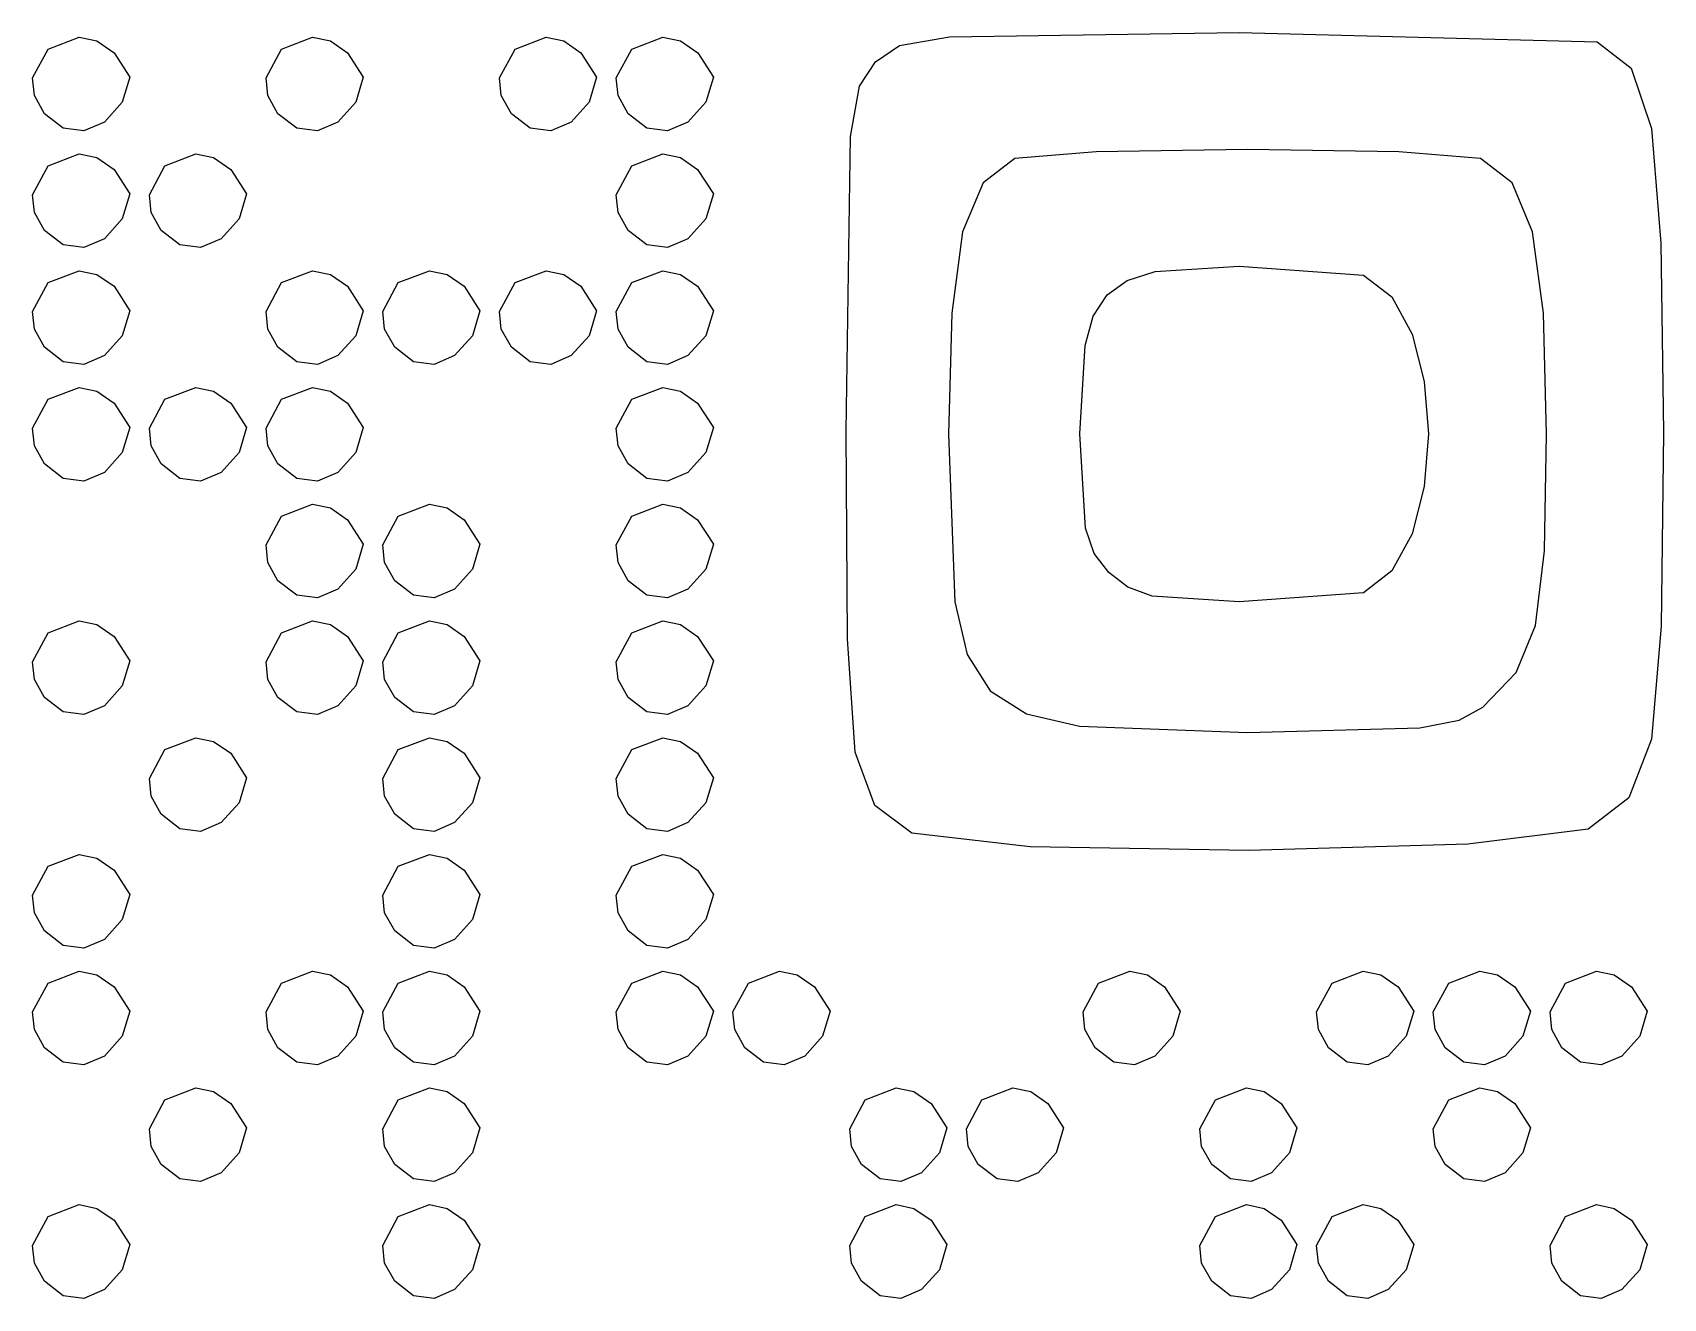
# Model space of a CAD drawing. Extents: x -13.9 to 69.6, y -29.8 to 53.7.
# Drawn here: x 38.09 to 69.64, y 29.25 to 53.73 of the extents above; entities that cross this region are included whole.
import ezdxf

# ---------------------------------------------------------------- set-up
doc = ezdxf.new("R2010")
doc.units = 0

msp = doc.modelspace()

# ---------------------------------------------------------------- linework, layer by layer
at = {"layer": 'Image'}
for p, q in [((38.392345, 53.413963), (38.99357, 53.643243)), ((38.99357, 53.643243), (39.335752, 53.571256)), ((42.907895, 53.413963), (43.50912, 53.643243)), ((43.50912, 53.643243), (43.851302, 53.571256)), ((47.423445, 53.413963), (48.02467, 53.643243)), ((48.02467, 53.643243), (48.366852, 53.571256)), ((49.681225, 53.413963), (50.28245, 53.643243)), ((50.28245, 53.643243), (50.624632, 53.571256)), ((54.862689, 53.479466), (55.827432, 53.648574)), ((55.827432, 53.648574), (61.428714, 53.731444)), ((61.428714, 53.731444), (68.353594, 53.556133)), ((38.092555, 52.853962), (38.392345, 53.413963)), ((39.335752, 53.571256), (39.66753, 53.34146)), ((39.66753, 53.34146), (39.970842, 52.869718)), ((42.608105, 52.853962), (42.907895, 53.413963)), ((43.851302, 53.571256), (44.18308, 53.34146)), ((44.18308, 53.34146), (44.486392, 52.869718)), ((47.123655, 52.853962), (47.423445, 53.413963)), ((48.366852, 53.571256), (48.69863, 53.34146)), ((48.69863, 53.34146), (49.001942, 52.869718)), ((49.381435, 52.853962), (49.681225, 53.413963)), ((50.624632, 53.571256), (50.95641, 53.34146)), ((50.95641, 53.34146), (51.259722, 52.869718)), ((54.396244, 53.167), (54.862689, 53.479466)), ((68.353594, 53.556133), (69.015276, 53.045183)), ((54.083547, 52.698598), (54.396244, 53.167)), ((69.015276, 53.045183), (69.404932, 51.878402)), ((38.127167, 52.512547), (38.092555, 52.853962)), ((39.970842, 52.869718), (39.827064, 52.385646)), ((42.642717, 52.512547), (42.608105, 52.853962)), ((44.486392, 52.869718), (44.342614, 52.385646)), ((47.158267, 52.512547), (47.123655, 52.853962)), ((49.001942, 52.869718), (48.858164, 52.385646)), ((49.416047, 52.512547), (49.381435, 52.853962)), ((51.259722, 52.869718), (51.115944, 52.385646)), ((53.914464, 51.721823), (54.083547, 52.698598)), ((38.3229, 52.16358), (38.127167, 52.512547)), ((39.827064, 52.385646), (39.479898, 52.000527)), ((42.83845, 52.16358), (42.642717, 52.512547)), ((44.342614, 52.385646), (43.995448, 52.000527)), ((47.354, 52.16358), (47.158267, 52.512547)), ((48.858164, 52.385646), (48.510998, 52.000527)), ((49.61178, 52.16358), (49.416047, 52.512547)), ((51.115944, 52.385646), (50.768778, 52.000527)), ((38.322904, 52.163577), (38.3229, 52.16358)), ((38.685106, 51.883187), (38.322904, 52.163577)), ((42.838454, 52.163577), (42.83845, 52.16358)), ((43.200656, 51.883187), (42.838454, 52.163577)), ((47.354004, 52.163577), (47.354, 52.16358)), ((47.716206, 51.883187), (47.354004, 52.163577)), ((49.611784, 52.163577), (49.61178, 52.16358)), ((49.973986, 51.883187), (49.611784, 52.163577)), ((39.085008, 51.830938), (38.685106, 51.883187)), ((39.479898, 52.000527), (39.085008, 51.830938)), ((43.600558, 51.830938), (43.200656, 51.883187)), ((43.995448, 52.000527), (43.600558, 51.830938)), ((48.116108, 51.830938), (47.716206, 51.883187)), ((48.510998, 52.000527), (48.116108, 51.830938)), ((50.373888, 51.830938), (49.973986, 51.883187)), ((50.768778, 52.000527), (50.373888, 51.830938)), ((69.404932, 51.878402), (69.589578, 49.660861)), ((53.8318, 46.02428), (53.914464, 51.721823)), ((58.664545, 51.426814), (57.09001, 51.29836)), ((61.592922, 51.469632), (58.664545, 51.426814)), ((64.521298, 51.426814), (61.592922, 51.469632)), ((66.09583, 51.29836), (64.521298, 51.426814)), ((38.092485, 50.596182), (38.392275, 51.156183)), ((38.392275, 51.156183), (38.9935, 51.385463)), ((38.9935, 51.385463), (39.335682, 51.313476)), ((39.335682, 51.313476), (39.66746, 51.08368)), ((40.350265, 50.596182), (40.650055, 51.156183)), ((40.650055, 51.156183), (41.25128, 51.385463)), ((41.25128, 51.385463), (41.593462, 51.313476)), ((41.593462, 51.313476), (41.92524, 51.08368)), ((49.381365, 50.596182), (49.681155, 51.156183)), ((49.681155, 51.156183), (50.28238, 51.385463)), ((50.28238, 51.385463), (50.624562, 51.313476)), ((50.624562, 51.313476), (50.95634, 51.08368)), ((57.09001, 51.29836), (56.476758, 50.826043)), ((66.709081, 50.826042), (66.09583, 51.29836)), ((39.66746, 51.08368), (39.970772, 50.611938)), ((41.92524, 51.08368), (42.228552, 50.611938)), ((50.95634, 51.08368), (51.259652, 50.611938)), ((56.476758, 50.826043), (56.081722, 49.876106)), ((67.104118, 49.876105), (66.709081, 50.826042)), ((38.127097, 50.254767), (38.092485, 50.596182)), ((39.970772, 50.611938), (39.826994, 50.127866)), ((40.384877, 50.254767), (40.350265, 50.596182)), ((42.228552, 50.611938), (42.084774, 50.127866)), ((49.415977, 50.254767), (49.381365, 50.596182)), ((51.259652, 50.611938), (51.115874, 50.127866)), ((38.32283, 49.9058), (38.127097, 50.254767)), ((40.58061, 49.9058), (40.384877, 50.254767)), ((49.61171, 49.9058), (49.415977, 50.254767)), ((38.322834, 49.905797), (38.32283, 49.9058)), ((38.685036, 49.625407), (38.322834, 49.905797)), ((39.826994, 50.127866), (39.479828, 49.742747)), ((40.580614, 49.905797), (40.58061, 49.9058)), ((40.942816, 49.625407), (40.580614, 49.905797)), ((42.084774, 50.127866), (41.737608, 49.742747)), ((49.611714, 49.905797), (49.61171, 49.9058)), ((49.973916, 49.625407), (49.611714, 49.905797)), ((51.115874, 50.127866), (50.768708, 49.742747)), ((56.081722, 49.876106), (55.870169, 48.304156)), ((67.31567, 48.304156), (67.104118, 49.876105)), ((39.084938, 49.573158), (38.685036, 49.625407)), ((39.479828, 49.742747), (39.084938, 49.573158)), ((41.342718, 49.573158), (40.942816, 49.625407)), ((41.737608, 49.742747), (41.342718, 49.573158)), ((50.373818, 49.573158), (49.973916, 49.625407)), ((50.768708, 49.742747), (50.373818, 49.573158)), ((69.589578, 49.660861), (69.636234, 45.997633)), ((59.807023, 49.109105), (61.428726, 49.21589)), ((61.428726, 49.21589), (63.838056, 49.040579)), ((38.092435, 48.338402), (38.392225, 48.898403)), ((38.392225, 48.898403), (38.99345, 49.127683)), ((38.99345, 49.127683), (39.335632, 49.055696)), ((39.335632, 49.055696), (39.66741, 48.8259)), ((42.607985, 48.338402), (42.907775, 48.898403)), ((42.907775, 48.898403), (43.509, 49.127683)), ((43.509, 49.127683), (43.851182, 49.055696)), ((43.851182, 49.055696), (44.18296, 48.8259)), ((44.865765, 48.338402), (45.165555, 48.898403)), ((45.165555, 48.898403), (45.76678, 49.127683)), ((45.76678, 49.127683), (46.108962, 49.055696)), ((46.108962, 49.055696), (46.44074, 48.8259)), ((47.123545, 48.338402), (47.423335, 48.898403)), ((47.423335, 48.898403), (48.02456, 49.127683)), ((48.02456, 49.127683), (48.366742, 49.055696)), ((48.366742, 49.055696), (48.69852, 48.8259)), ((49.381325, 48.338402), (49.681115, 48.898403)), ((49.681115, 48.898403), (50.28234, 49.127683)), ((50.28234, 49.127683), (50.624522, 49.055696)), ((50.624522, 49.055696), (50.9563, 48.8259)), ((58.874499, 48.660669), (59.266014, 48.939601)), ((59.266014, 48.939601), (59.807023, 49.109105)), ((63.838056, 49.040579), (64.385946, 48.619046)), ((39.66741, 48.8259), (39.970722, 48.354158)), ((44.18296, 48.8259), (44.486272, 48.354158)), ((46.44074, 48.8259), (46.744052, 48.354158)), ((48.69852, 48.8259), (49.001832, 48.354158)), ((50.9563, 48.8259), (51.259612, 48.354158)), ((58.609677, 48.248292), (58.874499, 48.660669)), ((64.385946, 48.619046), (64.777296, 47.900918)), ((38.127047, 47.996987), (38.092435, 48.338402)), ((39.970722, 48.354158), (39.826944, 47.870086)), ((42.642597, 47.996987), (42.607985, 48.338402)), ((44.486272, 48.354158), (44.342494, 47.870086)), ((44.900377, 47.996987), (44.865765, 48.338402)), ((46.744052, 48.354158), (46.600274, 47.870086)), ((47.158157, 47.996987), (47.123545, 48.338402)), ((49.001832, 48.354158), (48.858054, 47.870086)), ((49.415937, 47.996987), (49.381325, 48.338402)), ((51.259612, 48.354158), (51.115834, 47.870086)), ((55.870169, 48.304156), (55.80737, 45.9658)), ((67.37847, 45.9658), (67.31567, 48.304156)), ((38.32278, 47.64802), (38.127047, 47.996987)), ((42.83833, 47.64802), (42.642597, 47.996987)), ((45.09611, 47.64802), (44.900377, 47.996987)), ((47.35389, 47.64802), (47.158157, 47.996987)), ((49.61167, 47.64802), (49.415937, 47.996987)), ((58.448748, 47.678455), (58.609677, 48.248292)), ((38.322784, 47.648017), (38.32278, 47.64802)), ((38.684986, 47.367627), (38.322784, 47.648017)), ((39.826944, 47.870086), (39.479778, 47.484967)), ((42.838334, 47.648017), (42.83833, 47.64802)), ((43.200536, 47.367627), (42.838334, 47.648017)), ((44.342494, 47.870086), (43.995328, 47.484967)), ((45.096114, 47.648017), (45.09611, 47.64802)), ((45.458316, 47.367627), (45.096114, 47.648017)), ((46.600274, 47.870086), (46.253108, 47.484967)), ((47.353894, 47.648017), (47.35389, 47.64802)), ((47.716096, 47.367627), (47.353894, 47.648017)), ((48.858054, 47.870086), (48.510888, 47.484967)), ((49.611674, 47.648017), (49.61167, 47.64802)), ((49.973876, 47.367627), (49.611674, 47.648017)), ((51.115834, 47.870086), (50.768668, 47.484967)), ((58.347366, 45.97034), (58.448748, 47.678455)), ((64.777296, 47.900918), (65.012106, 46.98506)), ((39.084888, 47.315378), (38.684986, 47.367627)), ((39.479778, 47.484967), (39.084888, 47.315378)), ((43.600438, 47.315378), (43.200536, 47.367627)), ((43.995328, 47.484967), (43.600438, 47.315378)), ((45.858218, 47.315378), (45.458316, 47.367627)), ((46.253108, 47.484967), (45.858218, 47.315378)), ((48.115998, 47.315378), (47.716096, 47.367627)), ((48.510888, 47.484967), (48.115998, 47.315378)), ((50.373778, 47.315378), (49.973876, 47.367627)), ((50.768668, 47.484967), (50.373778, 47.315378)), ((38.392185, 46.640623), (38.99341, 46.869903)), ((38.99341, 46.869903), (39.335592, 46.797916)), ((39.335592, 46.797916), (39.66737, 46.56812)), ((40.649965, 46.640623), (41.25119, 46.869903)), ((41.25119, 46.869903), (41.593372, 46.797916)), ((41.593372, 46.797916), (41.92515, 46.56812)), ((42.907745, 46.640623), (43.50897, 46.869903)), ((43.50897, 46.869903), (43.851152, 46.797916)), ((43.851152, 46.797916), (44.18293, 46.56812)), ((49.681075, 46.640623), (50.2823, 46.869903)), ((50.2823, 46.869903), (50.624482, 46.797916)), ((50.624482, 46.797916), (50.95626, 46.56812)), ((65.012106, 46.98506), (65.090376, 45.970337)), ((38.092395, 46.080622), (38.392185, 46.640623)), ((39.66737, 46.56812), (39.970682, 46.096378)), ((40.350175, 46.080622), (40.649965, 46.640623)), ((41.92515, 46.56812), (42.228462, 46.096378)), ((42.607955, 46.080622), (42.907745, 46.640623)), ((44.18293, 46.56812), (44.486242, 46.096378)), ((49.381285, 46.080622), (49.681075, 46.640623)), ((50.95626, 46.56812), (51.259572, 46.096378)), ((38.127007, 45.739207), (38.092395, 46.080622)), ((39.970682, 46.096378), (39.826904, 45.612306)), ((40.384787, 45.739207), (40.350175, 46.080622)), ((42.228462, 46.096378), (42.084684, 45.612306)), ((42.642567, 45.739207), (42.607955, 46.080622)), ((44.486242, 46.096378), (44.342464, 45.612306)), ((49.415897, 45.739207), (49.381285, 46.080622)), ((51.259572, 46.096378), (51.115794, 45.612306)), ((38.32274, 45.39024), (38.127007, 45.739207)), ((40.58052, 45.39024), (40.384787, 45.739207)), ((42.8383, 45.39024), (42.642567, 45.739207)), ((49.61163, 45.39024), (49.415897, 45.739207)), ((53.856948, 42.007946), (53.8318, 46.02428)), ((55.80737, 45.9658), (55.928969, 42.724232)), ((58.455552, 44.151183), (58.347366, 45.97034)), ((65.090376, 45.970337), (65.012106, 44.955614)), ((67.334906, 43.70808), (67.37847, 45.9658)), ((69.636234, 45.997633), (69.594424, 42.250078)), ((39.826904, 45.612306), (39.479738, 45.227187)), ((42.084684, 45.612306), (41.737518, 45.227187)), ((44.342464, 45.612306), (43.995298, 45.227187)), ((51.115794, 45.612306), (50.768628, 45.227187)), ((38.322744, 45.390237), (38.32274, 45.39024)), ((38.684946, 45.109847), (38.322744, 45.390237)), ((39.084848, 45.057598), (38.684946, 45.109847)), ((39.479738, 45.227187), (39.084848, 45.057598)), ((40.580524, 45.390237), (40.58052, 45.39024)), ((40.942726, 45.109847), (40.580524, 45.390237)), ((41.342628, 45.057598), (40.942726, 45.109847)), ((41.737518, 45.227187), (41.342628, 45.057598)), ((42.838304, 45.390237), (42.8383, 45.39024)), ((43.200506, 45.109847), (42.838304, 45.390237)), ((43.600408, 45.057598), (43.200506, 45.109847)), ((43.995298, 45.227187), (43.600408, 45.057598)), ((49.611634, 45.390237), (49.61163, 45.39024)), ((49.973836, 45.109847), (49.611634, 45.390237)), ((50.373738, 45.057598), (49.973836, 45.109847)), ((50.768628, 45.227187), (50.373738, 45.057598)), ((65.012106, 44.955614), (64.777296, 44.039756)), ((42.907745, 44.382843), (43.50897, 44.612123)), ((43.50897, 44.612123), (43.851152, 44.540136)), ((43.851152, 44.540136), (44.18293, 44.31034)), ((45.165525, 44.382843), (45.76675, 44.612123)), ((45.76675, 44.612123), (46.108932, 44.540136)), ((46.108932, 44.540136), (46.44071, 44.31034)), ((49.681075, 44.382843), (50.2823, 44.612123)), ((50.2823, 44.612123), (50.624482, 44.540136)), ((50.624482, 44.540136), (50.95626, 44.31034)), ((42.607955, 43.822842), (42.907745, 44.382843)), ((44.18293, 44.31034), (44.486242, 43.838598)), ((44.865735, 43.822842), (45.165525, 44.382843)), ((46.44071, 44.31034), (46.744022, 43.838598)), ((49.381285, 43.822842), (49.681075, 44.382843)), ((50.95626, 44.31034), (51.259572, 43.838598)), ((58.627825, 43.659205), (58.455552, 44.151183)), ((64.777296, 44.039756), (64.385946, 43.32163)), ((42.642567, 43.481427), (42.607955, 43.822842)), ((44.486242, 43.838598), (44.342464, 43.354526)), ((44.900347, 43.481427), (44.865735, 43.822842)), ((46.744022, 43.838598), (46.600244, 43.354526)), ((49.415897, 43.481427), (49.381285, 43.822842)), ((51.259572, 43.838598), (51.115794, 43.354526)), ((58.91181, 43.28923), (58.627825, 43.659205)), ((67.159593, 42.266544), (67.334906, 43.70808)), ((42.8383, 43.13246), (42.642567, 43.481427)), ((44.342464, 43.354526), (43.995298, 42.969407)), ((45.09608, 43.13246), (44.900347, 43.481427)), ((46.600244, 43.354526), (46.253078, 42.969407)), ((49.61163, 43.13246), (49.415897, 43.481427)), ((51.115794, 43.354526), (50.768628, 42.969407)), ((59.275656, 43.008806), (58.911806, 43.289232)), ((58.911806, 43.289232), (58.91181, 43.28923)), ((64.385946, 43.32163), (63.838056, 42.900099)), ((42.838304, 43.132457), (42.8383, 43.13246)), ((43.200506, 42.852067), (42.838304, 43.132457)), ((43.995298, 42.969407), (43.600408, 42.799819)), ((45.096084, 43.132457), (45.09608, 43.13246)), ((45.458286, 42.852067), (45.096084, 43.132457)), ((46.253078, 42.969407), (45.858188, 42.799819)), ((49.611634, 43.132457), (49.61163, 43.13246)), ((49.973836, 42.852067), (49.611634, 43.132457)), ((50.768628, 42.969407), (50.373738, 42.799819)), ((59.750071, 42.836137), (59.275656, 43.008806)), ((63.838056, 42.900099), (61.428726, 42.724788)), ((43.600408, 42.799819), (43.200506, 42.852067)), ((45.858188, 42.799819), (45.458286, 42.852067)), ((50.373738, 42.799819), (49.973836, 42.852067)), ((55.928969, 42.724232), (56.170967, 41.702867)), ((61.428726, 42.724788), (59.750071, 42.836137)), ((38.392135, 42.125063), (38.99336, 42.354343)), ((38.99336, 42.354343), (39.335542, 42.282356)), ((39.335542, 42.282356), (39.66732, 42.05256)), ((42.907685, 42.125063), (43.50891, 42.354343)), ((43.50891, 42.354343), (43.851092, 42.282356)), ((43.851092, 42.282356), (44.18287, 42.05256)), ((45.165465, 42.125063), (45.76669, 42.354343)), ((45.76669, 42.354343), (46.108872, 42.282356)), ((46.108872, 42.282356), (46.44065, 42.05256)), ((49.681015, 42.125063), (50.28224, 42.354343)), ((50.28224, 42.354343), (50.624422, 42.282356)), ((50.624422, 42.282356), (50.9562, 42.05256)), ((38.092345, 41.565062), (38.392135, 42.125063)), ((39.66732, 42.05256), (39.970632, 41.580818)), ((42.607895, 41.565062), (42.907685, 42.125063)), ((44.18287, 42.05256), (44.486182, 41.580818)), ((44.865675, 41.565062), (45.165465, 42.125063)), ((46.44065, 42.05256), (46.743962, 41.580818)), ((49.381225, 41.565062), (49.681015, 42.125063)), ((50.9562, 42.05256), (51.259512, 41.580818)), ((54.004695, 39.816375), (53.856948, 42.007946)), ((66.785601, 41.354424), (67.159593, 42.266544)), ((69.594424, 42.250078), (69.403738, 40.06745)), ((56.170967, 41.702867), (56.613764, 41.001351)), ((38.126957, 41.223647), (38.092345, 41.565062)), ((39.970632, 41.580818), (39.826854, 41.096746)), ((42.642507, 41.223647), (42.607895, 41.565062)), ((44.486182, 41.580818), (44.342404, 41.096746)), ((44.900287, 41.223647), (44.865675, 41.565062)), ((46.743962, 41.580818), (46.600184, 41.096746)), ((49.415837, 41.223647), (49.381225, 41.565062)), ((51.259512, 41.580818), (51.115734, 41.096746)), ((66.146, 40.68495), (66.785601, 41.354424)), ((38.32269, 40.87468), (38.126957, 41.223647)), ((39.826854, 41.096746), (39.479688, 40.711627)), ((42.83824, 40.87468), (42.642507, 41.223647)), ((44.342404, 41.096746), (43.995238, 40.711627)), ((45.09602, 40.87468), (44.900287, 41.223647)), ((46.600184, 41.096746), (46.253018, 40.711627)), ((49.61157, 40.87468), (49.415837, 41.223647)), ((51.115734, 41.096746), (50.768568, 40.711627)), ((38.322694, 40.874677), (38.32269, 40.87468)), ((38.684896, 40.594287), (38.322694, 40.874677)), ((39.479688, 40.711627), (39.084798, 40.542039)), ((42.838244, 40.874677), (42.83824, 40.87468)), ((43.200446, 40.594287), (42.838244, 40.874677)), ((43.995238, 40.711627), (43.600348, 40.542039)), ((45.096024, 40.874677), (45.09602, 40.87468)), ((45.458226, 40.594287), (45.096024, 40.874677)), ((46.253018, 40.711627), (45.858128, 40.542039)), ((49.611574, 40.874677), (49.61157, 40.87468)), ((49.973776, 40.594287), (49.611574, 40.874677)), ((50.768568, 40.711627), (50.373678, 40.542039)), ((56.613764, 41.001351), (57.317358, 40.559863)), ((39.084798, 40.542039), (38.684896, 40.594287)), ((43.600348, 40.542039), (43.200446, 40.594287)), ((45.858128, 40.542039), (45.458226, 40.594287)), ((50.373678, 40.542039), (49.973776, 40.594287)), ((57.317358, 40.559863), (58.341749, 40.31858)), ((64.925786, 40.287352), (65.688307, 40.435745)), ((65.688307, 40.435745), (66.146, 40.684953)), ((66.146, 40.684953), (66.146, 40.68495)), ((40.649856, 39.867283), (41.25108, 40.096563)), ((41.25108, 40.096563), (41.593262, 40.024576)), ((45.165405, 39.867283), (45.76663, 40.096563)), ((45.76663, 40.096563), (46.108812, 40.024576)), ((49.680955, 39.867283), (50.28218, 40.096563)), ((50.28218, 40.096563), (50.624362, 40.024576)), ((58.341749, 40.31858), (61.59292, 40.19734)), ((61.59292, 40.19734), (64.925786, 40.287352)), ((69.403738, 40.06745), (68.96629, 38.932802)), ((40.350065, 39.307282), (40.649856, 39.867283)), ((41.593262, 40.024576), (41.92504, 39.79478)), ((41.92504, 39.79478), (42.228352, 39.323038)), ((44.865615, 39.307282), (45.165405, 39.867283)), ((46.108812, 40.024576), (46.44059, 39.79478)), ((46.44059, 39.79478), (46.743902, 39.323038)), ((49.381165, 39.307282), (49.680955, 39.867283)), ((50.624362, 40.024576), (50.95614, 39.79478)), ((50.95614, 39.79478), (51.259452, 39.323038)), ((54.383494, 38.785912), (54.004695, 39.816375)), ((40.384677, 38.965867), (40.350065, 39.307282)), ((42.228352, 39.323038), (42.084574, 38.838966)), ((44.900227, 38.965867), (44.865615, 39.307282)), ((46.743902, 39.323038), (46.600124, 38.838966)), ((49.415777, 38.965867), (49.381165, 39.307282)), ((51.259452, 39.323038), (51.115674, 38.838966)), ((40.58041, 38.6169), (40.384677, 38.965867)), ((42.084574, 38.838966), (41.737408, 38.453847)), ((45.09596, 38.6169), (44.900227, 38.965867)), ((46.600124, 38.838966), (46.252958, 38.453847)), ((49.61151, 38.6169), (49.415777, 38.965867)), ((51.115674, 38.838966), (50.768508, 38.453847)), ((68.96629, 38.932802), (68.184194, 38.329183)), ((40.580414, 38.616897), (40.58041, 38.6169)), ((40.942616, 38.336507), (40.580414, 38.616897)), ((45.095964, 38.616897), (45.09596, 38.6169)), ((45.458166, 38.336507), (45.095964, 38.616897)), ((49.611514, 38.616897), (49.61151, 38.6169)), ((49.973716, 38.336507), (49.611514, 38.616897)), ((55.1018, 38.2529), (54.383494, 38.785912)), ((41.342518, 38.284259), (40.942616, 38.336507)), ((41.737408, 38.453847), (41.342518, 38.284259)), ((45.858068, 38.284259), (45.458166, 38.336507)), ((46.252958, 38.453847), (45.858068, 38.284259)), ((50.373618, 38.284259), (49.973716, 38.336507)), ((50.768508, 38.453847), (50.373618, 38.284259)), ((57.38999, 37.985008), (55.101794, 38.252906)), ((55.101794, 38.252906), (55.1018, 38.2529)), ((68.184194, 38.329183), (65.85472, 38.034361)), ((61.615476, 37.915898), (57.38999, 37.985008)), ((65.85472, 38.034361), (61.615476, 37.915898)), ((38.092475, 37.049522), (38.392265, 37.609523)), ((38.392265, 37.609523), (38.99349, 37.838803)), ((38.99349, 37.838803), (39.335672, 37.766816)), ((39.335672, 37.766816), (39.66745, 37.53702)), ((44.865805, 37.049522), (45.165595, 37.609523)), ((45.165595, 37.609523), (45.76682, 37.838803)), ((45.76682, 37.838803), (46.109002, 37.766816)), ((46.109002, 37.766816), (46.44078, 37.53702)), ((49.381355, 37.049522), (49.681145, 37.609523)), ((49.681145, 37.609523), (50.28237, 37.838803)), ((50.28237, 37.838803), (50.624552, 37.766816)), ((50.624552, 37.766816), (50.95633, 37.53702)), ((39.66745, 37.53702), (39.970762, 37.065278)), ((46.44078, 37.53702), (46.744092, 37.065278)), ((50.95633, 37.53702), (51.259642, 37.065278)), ((38.127087, 36.708107), (38.092475, 37.049522)), ((39.970762, 37.065278), (39.826984, 36.581206)), ((44.900417, 36.708107), (44.865805, 37.049522)), ((46.744092, 37.065278), (46.600314, 36.581206)), ((49.415967, 36.708107), (49.381355, 37.049522)), ((51.259642, 37.065278), (51.115864, 36.581206)), ((38.32282, 36.35914), (38.127087, 36.708107)), ((45.09615, 36.35914), (44.900417, 36.708107)), ((49.6117, 36.35914), (49.415967, 36.708107)), ((38.322824, 36.359137), (38.32282, 36.35914)), ((38.685026, 36.078747), (38.322824, 36.359137)), ((39.826984, 36.581206), (39.479818, 36.196087)), ((45.096154, 36.359137), (45.09615, 36.35914)), ((45.458356, 36.078747), (45.096154, 36.359137)), ((46.600314, 36.581206), (46.253148, 36.196087)), ((49.611704, 36.359137), (49.6117, 36.35914)), ((49.973906, 36.078747), (49.611704, 36.359137)), ((51.115864, 36.581206), (50.768698, 36.196087)), ((39.084928, 36.026499), (38.685026, 36.078747)), ((39.479818, 36.196087), (39.084928, 36.026499)), ((45.858258, 36.026499), (45.458356, 36.078747)), ((46.253148, 36.196087), (45.858258, 36.026499)), ((50.373808, 36.026499), (49.973906, 36.078747)), ((50.768698, 36.196087), (50.373808, 36.026499)), ((38.092425, 34.791742), (38.392215, 35.351743)), ((38.392215, 35.351743), (38.99344, 35.581023)), ((38.99344, 35.581023), (39.335622, 35.509036)), ((39.335622, 35.509036), (39.6674, 35.27924)), ((42.607975, 34.791742), (42.907765, 35.351743)), ((42.907765, 35.351743), (43.50899, 35.581023)), ((43.50899, 35.581023), (43.851172, 35.509036)), ((43.851172, 35.509036), (44.18295, 35.27924)), ((44.865755, 34.791742), (45.165545, 35.351743)), ((45.165545, 35.351743), (45.76677, 35.581023)), ((45.76677, 35.581023), (46.108952, 35.509036)), ((46.108952, 35.509036), (46.44073, 35.27924)), ((49.381305, 34.791742), (49.681095, 35.351743)), ((49.681095, 35.351743), (50.28232, 35.581023)), ((50.28232, 35.581023), (50.624502, 35.509036)), ((50.624502, 35.509036), (50.95628, 35.27924)), ((51.639085, 34.791742), (51.938875, 35.351743)), ((51.938875, 35.351743), (52.5401, 35.581023)), ((52.5401, 35.581023), (52.882282, 35.509036)), ((52.882282, 35.509036), (53.21406, 35.27924)), ((58.412415, 34.791742), (58.712205, 35.351743)), ((58.712205, 35.351743), (59.31343, 35.581023)), ((59.31343, 35.581023), (59.655612, 35.509036)), ((59.655612, 35.509036), (59.98739, 35.27924)), ((62.927965, 34.791742), (63.227755, 35.351743)), ((63.227755, 35.351743), (63.82898, 35.581023)), ((63.82898, 35.581023), (64.171162, 35.509036)), ((64.171162, 35.509036), (64.50294, 35.27924)), ((65.185745, 34.791742), (65.485535, 35.351743)), ((65.485535, 35.351743), (66.08676, 35.581023)), ((66.08676, 35.581023), (66.428942, 35.509036)), ((66.428942, 35.509036), (66.76072, 35.27924)), ((67.443525, 34.791742), (67.743315, 35.351743)), ((67.743315, 35.351743), (68.34454, 35.581023)), ((68.34454, 35.581023), (68.686722, 35.509036)), ((68.686722, 35.509036), (69.0185, 35.27924)), ((39.6674, 35.27924), (39.970712, 34.807498)), ((44.18295, 35.27924), (44.486262, 34.807498)), ((46.44073, 35.27924), (46.744042, 34.807498)), ((50.95628, 35.27924), (51.259592, 34.807498)), ((53.21406, 35.27924), (53.517372, 34.807498)), ((59.98739, 35.27924), (60.290702, 34.807498)), ((64.50294, 35.27924), (64.806252, 34.807498)), ((66.76072, 35.27924), (67.064032, 34.807498)), ((69.0185, 35.27924), (69.321812, 34.807498)), ((38.127037, 34.450327), (38.092425, 34.791742)), ((39.970712, 34.807498), (39.826934, 34.323426)), ((42.642587, 34.450327), (42.607975, 34.791742)), ((44.486262, 34.807498), (44.342484, 34.323426)), ((44.900367, 34.450327), (44.865755, 34.791742)), ((46.744042, 34.807498), (46.600264, 34.323426)), ((49.415917, 34.450327), (49.381305, 34.791742)), ((51.259592, 34.807498), (51.115814, 34.323426)), ((51.673697, 34.450327), (51.639085, 34.791742)), ((53.517372, 34.807498), (53.373594, 34.323426)), ((58.447027, 34.450327), (58.412415, 34.791742)), ((60.290702, 34.807498), (60.146924, 34.323426)), ((62.962577, 34.450327), (62.927965, 34.791742)), ((64.806252, 34.807498), (64.662474, 34.323426)), ((65.220357, 34.450327), (65.185745, 34.791742)), ((67.064032, 34.807498), (66.920254, 34.323426)), ((67.478137, 34.450327), (67.443525, 34.791742)), ((69.321812, 34.807498), (69.178034, 34.323426)), ((38.32277, 34.10136), (38.127037, 34.450327)), ((42.83832, 34.10136), (42.642587, 34.450327)), ((45.0961, 34.10136), (44.900367, 34.450327)), ((49.61165, 34.10136), (49.415917, 34.450327)), ((51.86943, 34.10136), (51.673697, 34.450327)), ((58.64276, 34.10136), (58.447027, 34.450327)), ((63.15831, 34.10136), (62.962577, 34.450327)), ((65.41609, 34.10136), (65.220357, 34.450327)), ((67.67387, 34.10136), (67.478137, 34.450327)), ((38.322774, 34.101357), (38.32277, 34.10136)), ((38.684976, 33.820967), (38.322774, 34.101357)), ((39.826934, 34.323426), (39.479768, 33.938307)), ((42.838324, 34.101357), (42.83832, 34.10136)), ((43.200526, 33.820967), (42.838324, 34.101357)), ((44.342484, 34.323426), (43.995318, 33.938307)), ((45.096104, 34.101357), (45.0961, 34.10136)), ((45.458306, 33.820967), (45.096104, 34.101357)), ((46.600264, 34.323426), (46.253098, 33.938307)), ((49.611654, 34.101357), (49.61165, 34.10136)), ((49.973856, 33.820967), (49.611654, 34.101357)), ((51.115814, 34.323426), (50.768648, 33.938307)), ((51.869434, 34.101357), (51.86943, 34.10136)), ((52.231636, 33.820967), (51.869434, 34.101357)), ((53.373594, 34.323426), (53.026428, 33.938307)), ((58.642764, 34.101357), (58.64276, 34.10136)), ((59.004966, 33.820967), (58.642764, 34.101357)), ((60.146924, 34.323426), (59.799758, 33.938307)), ((63.158314, 34.101357), (63.15831, 34.10136)), ((63.520516, 33.820967), (63.158314, 34.101357)), ((64.662474, 34.323426), (64.315308, 33.938307)), ((65.416094, 34.101357), (65.41609, 34.10136)), ((65.778296, 33.820967), (65.416094, 34.101357)), ((66.920254, 34.323426), (66.573088, 33.938307)), ((67.673874, 34.101357), (67.67387, 34.10136)), ((68.036076, 33.820967), (67.673874, 34.101357)), ((69.178034, 34.323426), (68.830868, 33.938307)), ((39.084878, 33.768719), (38.684976, 33.820967)), ((39.479768, 33.938307), (39.084878, 33.768719)), ((43.600428, 33.768719), (43.200526, 33.820967)), ((43.995318, 33.938307), (43.600428, 33.768719)), ((45.858208, 33.768719), (45.458306, 33.820967)), ((46.253098, 33.938307), (45.858208, 33.768719)), ((50.373758, 33.768719), (49.973856, 33.820967)), ((50.768648, 33.938307), (50.373758, 33.768719)), ((52.631538, 33.768719), (52.231636, 33.820967)), ((53.026428, 33.938307), (52.631538, 33.768719)), ((59.404868, 33.768719), (59.004966, 33.820967)), ((59.799758, 33.938307), (59.404868, 33.768719)), ((63.920418, 33.768719), (63.520516, 33.820967)), ((64.315308, 33.938307), (63.920418, 33.768719)), ((66.178198, 33.768719), (65.778296, 33.820967)), ((66.573088, 33.938307), (66.178198, 33.768719)), ((68.435978, 33.768719), (68.036076, 33.820967)), ((68.830868, 33.938307), (68.435978, 33.768719)), ((40.649966, 33.093963), (41.25119, 33.323243)), ((41.25119, 33.323243), (41.593372, 33.251256)), ((41.593372, 33.251256), (41.92515, 33.02146)), ((45.165515, 33.093963), (45.76674, 33.323243)), ((45.76674, 33.323243), (46.108922, 33.251256)), ((46.108922, 33.251256), (46.4407, 33.02146)), ((54.196616, 33.093963), (54.79784, 33.323243)), ((54.79784, 33.323243), (55.140022, 33.251256)), ((55.140022, 33.251256), (55.4718, 33.02146)), ((56.454395, 33.093963), (57.05562, 33.323243)), ((57.05562, 33.323243), (57.397802, 33.251256)), ((57.397802, 33.251256), (57.72958, 33.02146)), ((60.969945, 33.093963), (61.57117, 33.323243)), ((61.57117, 33.323243), (61.913352, 33.251256)), ((61.913352, 33.251256), (62.24513, 33.02146)), ((65.485495, 33.093963), (66.08672, 33.323243)), ((66.08672, 33.323243), (66.428902, 33.251256)), ((66.428902, 33.251256), (66.76068, 33.02146)), ((40.350175, 32.533962), (40.649966, 33.093963)), ((41.92515, 33.02146), (42.228462, 32.549718)), ((44.865725, 32.533962), (45.165515, 33.093963)), ((46.4407, 33.02146), (46.744012, 32.549718)), ((53.896825, 32.533962), (54.196616, 33.093963)), ((55.4718, 33.02146), (55.775112, 32.549718)), ((56.154605, 32.533962), (56.454395, 33.093963)), ((57.72958, 33.02146), (58.032892, 32.549718)), ((60.670155, 32.533962), (60.969945, 33.093963)), ((62.24513, 33.02146), (62.548442, 32.549718)), ((65.185705, 32.533962), (65.485495, 33.093963)), ((66.76068, 33.02146), (67.063992, 32.549718)), ((40.384787, 32.192547), (40.350175, 32.533962)), ((42.228462, 32.549718), (42.084684, 32.065646)), ((44.900337, 32.192547), (44.865725, 32.533962)), ((46.744012, 32.549718), (46.600234, 32.065646)), ((53.931437, 32.192547), (53.896825, 32.533962)), ((55.775112, 32.549718), (55.631334, 32.065646)), ((56.189217, 32.192547), (56.154605, 32.533962)), ((58.032892, 32.549718), (57.889114, 32.065646)), ((60.704767, 32.192547), (60.670155, 32.533962)), ((62.548442, 32.549718), (62.404664, 32.065646)), ((65.220317, 32.192547), (65.185705, 32.533962)), ((67.063992, 32.549718), (66.920214, 32.065646)), ((40.58052, 31.84358), (40.384787, 32.192547)), ((45.09607, 31.84358), (44.900337, 32.192547)), ((54.12717, 31.84358), (53.931437, 32.192547)), ((56.38495, 31.84358), (56.189217, 32.192547)), ((60.9005, 31.84358), (60.704767, 32.192547)), ((65.41605, 31.84358), (65.220317, 32.192547)), ((42.084684, 32.065646), (41.737518, 31.680527)), ((46.600234, 32.065646), (46.253068, 31.680527)), ((55.631334, 32.065646), (55.284168, 31.680527)), ((57.889114, 32.065646), (57.541948, 31.680527)), ((62.404664, 32.065646), (62.057498, 31.680527)), ((66.920214, 32.065646), (66.573048, 31.680527)), ((40.580524, 31.843577), (40.58052, 31.84358)), ((40.942726, 31.563187), (40.580524, 31.843577)), ((41.342628, 31.510939), (40.942726, 31.563187)), ((41.737518, 31.680527), (41.342628, 31.510939)), ((45.096074, 31.843577), (45.09607, 31.84358)), ((45.458276, 31.563187), (45.096074, 31.843577)), ((45.858178, 31.510939), (45.458276, 31.563187)), ((46.253068, 31.680527), (45.858178, 31.510939)), ((54.127174, 31.843577), (54.12717, 31.84358)), ((54.489376, 31.563187), (54.127174, 31.843577)), ((54.889278, 31.510939), (54.489376, 31.563187)), ((55.284168, 31.680527), (54.889278, 31.510939)), ((56.384954, 31.843577), (56.38495, 31.84358)), ((56.747156, 31.563187), (56.384954, 31.843577)), ((57.147058, 31.510939), (56.747156, 31.563187)), ((57.541948, 31.680527), (57.147058, 31.510939)), ((60.900504, 31.843577), (60.9005, 31.84358)), ((61.262706, 31.563187), (60.900504, 31.843577)), ((61.662608, 31.510939), (61.262706, 31.563187)), ((62.057498, 31.680527), (61.662608, 31.510939)), ((65.416054, 31.843577), (65.41605, 31.84358)), ((65.778256, 31.563187), (65.416054, 31.843577)), ((66.178158, 31.510939), (65.778256, 31.563187)), ((66.573048, 31.680527), (66.178158, 31.510939)), ((38.392135, 30.836183), (38.99336, 31.065463)), ((38.99336, 31.065463), (39.335542, 30.993476)), ((39.335542, 30.993476), (39.66732, 30.76368)), ((45.165465, 30.836183), (45.76669, 31.065463)), ((45.76669, 31.065463), (46.108872, 30.993476)), ((46.108872, 30.993476), (46.44065, 30.76368)), ((54.196565, 30.836183), (54.79779, 31.065463)), ((54.79779, 31.065463), (55.139972, 30.993476)), ((55.139972, 30.993476), (55.47175, 30.76368)), ((60.969895, 30.836183), (61.57112, 31.065463)), ((61.57112, 31.065463), (61.913302, 30.993476)), ((61.913302, 30.993476), (62.24508, 30.76368)), ((63.227675, 30.836183), (63.8289, 31.065463)), ((63.8289, 31.065463), (64.171082, 30.993476)), ((64.171082, 30.993476), (64.50286, 30.76368)), ((67.743225, 30.836183), (68.34445, 31.065463)), ((68.34445, 31.065463), (68.686632, 30.993476)), ((68.686632, 30.993476), (69.01841, 30.76368)), ((38.092345, 30.276182), (38.392135, 30.836183)), ((39.66732, 30.76368), (39.970632, 30.291938)), ((44.865675, 30.276182), (45.165465, 30.836183)), ((46.44065, 30.76368), (46.743962, 30.291938)), ((53.896775, 30.276182), (54.196565, 30.836183)), ((55.47175, 30.76368), (55.775062, 30.291938)), ((60.670105, 30.276182), (60.969895, 30.836183)), ((62.24508, 30.76368), (62.548392, 30.291938)), ((62.927885, 30.276182), (63.227675, 30.836183)), ((64.50286, 30.76368), (64.806172, 30.291938)), ((67.443435, 30.276182), (67.743225, 30.836183)), ((69.01841, 30.76368), (69.321722, 30.291938)), ((39.970632, 30.291938), (39.826854, 29.807866)), ((46.743962, 30.291938), (46.600184, 29.807866)), ((55.775062, 30.291938), (55.631284, 29.807866)), ((62.548392, 30.291938), (62.404614, 29.807866)), ((64.806172, 30.291938), (64.662394, 29.807866)), ((69.321722, 30.291938), (69.177944, 29.807866)), ((38.126957, 29.934767), (38.092345, 30.276182)), ((44.900287, 29.934767), (44.865675, 30.276182)), ((53.931387, 29.934767), (53.896775, 30.276182)), ((60.704717, 29.934767), (60.670105, 30.276182)), ((62.962497, 29.934767), (62.927885, 30.276182)), ((67.478047, 29.934767), (67.443435, 30.276182)), ((38.32269, 29.5858), (38.126957, 29.934767)), ((39.826854, 29.807866), (39.479688, 29.422746)), ((45.09602, 29.5858), (44.900287, 29.934767)), ((46.600184, 29.807866), (46.253018, 29.422746)), ((54.12712, 29.5858), (53.931387, 29.934767)), ((55.631284, 29.807866), (55.284118, 29.422746)), ((60.90045, 29.5858), (60.704717, 29.934767)), ((62.404614, 29.807866), (62.057448, 29.422746)), ((63.15823, 29.5858), (62.962497, 29.934767)), ((64.662394, 29.807866), (64.315228, 29.422746)), ((67.67378, 29.5858), (67.478047, 29.934767)), ((69.177944, 29.807866), (68.830778, 29.422746)), ((38.322694, 29.585797), (38.32269, 29.5858)), ((38.684896, 29.305407), (38.322694, 29.585797)), ((39.479688, 29.422746), (39.084798, 29.253158)), ((45.096024, 29.585797), (45.09602, 29.5858)), ((45.458226, 29.305407), (45.096024, 29.585797)), ((46.253018, 29.422746), (45.858128, 29.253158)), ((54.127124, 29.585797), (54.12712, 29.5858)), ((54.489326, 29.305407), (54.127124, 29.585797)), ((55.284118, 29.422746), (54.889228, 29.253158)), ((60.900454, 29.585797), (60.90045, 29.5858)), ((61.262656, 29.305407), (60.900454, 29.585797)), ((62.057448, 29.422746), (61.662558, 29.253158)), ((63.158234, 29.585797), (63.15823, 29.5858)), ((63.520436, 29.305407), (63.158234, 29.585797)), ((64.315228, 29.422746), (63.920338, 29.253158)), ((67.673784, 29.585797), (67.67378, 29.5858)), ((68.035986, 29.305407), (67.673784, 29.585797)), ((68.830778, 29.422746), (68.435888, 29.253158)), ((39.084798, 29.253158), (38.684896, 29.305407)), ((45.858128, 29.253158), (45.458226, 29.305407)), ((54.889228, 29.253158), (54.489326, 29.305407)), ((61.662558, 29.253158), (61.262656, 29.305407)), ((63.920338, 29.253158), (63.520436, 29.305407)), ((68.435888, 29.253158), (68.035986, 29.305407))]:
    msp.add_line(p, q, dxfattribs=at)

doc.saveas('drawing.dxf')
